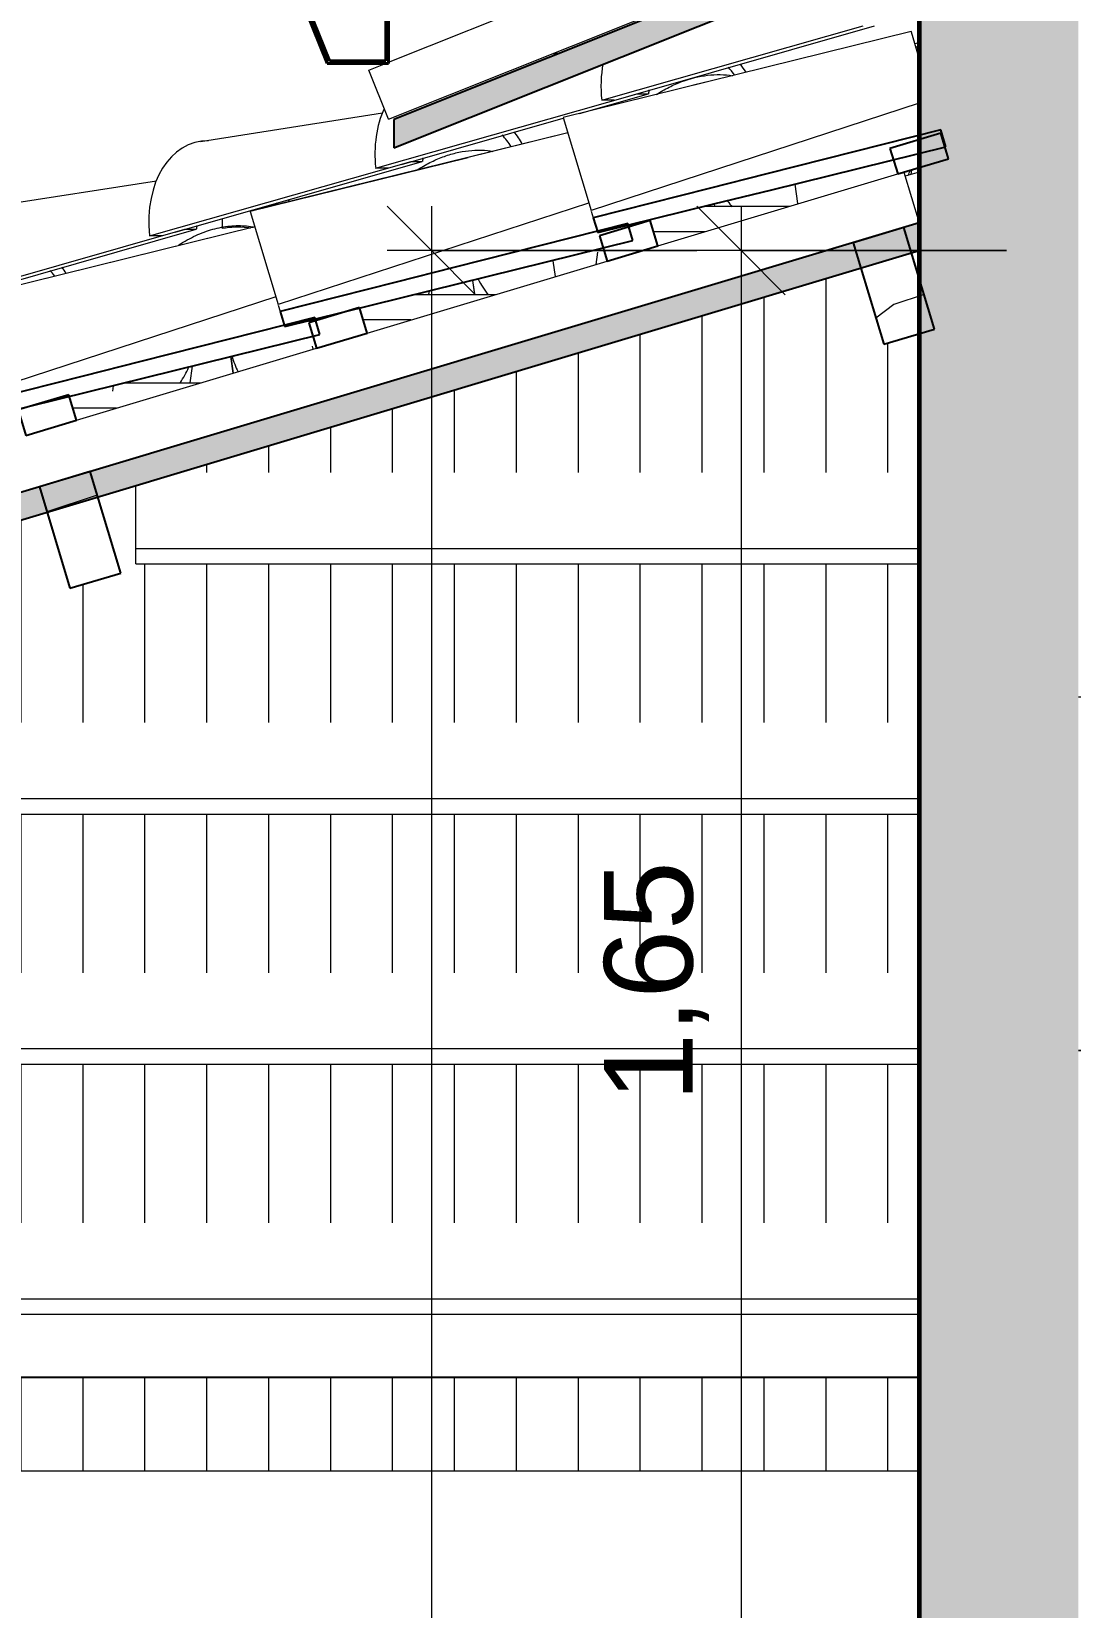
# Model space of a CAD drawing. Header units: millimetres. Extents: x -23755 to 62003, y -3000 to 6760.
# Drawn here: x 4850 to 6033, y 2420 to 4202 of the extents above; entities that cross this region are included whole.
import ezdxf

# ---------------------------------------------------------------- set-up
doc = ezdxf.new("R2010")
doc.units = ezdxf.units.MM
for name, color, linetype, lineweight in [('A-ANNO-DIMS', 211, 'Continuous', 9), ('A-ANNO-DIMS-50', 211, 'Continuous', 9), ('A-GENM', 13, 'Continuous', 9), ('A-GLAZ-CURT', 52, 'Continuous', 9), ('A-GLAZ-CWMG', 51, 'Continuous', 9), ('A-ROOF', 132, 'Continuous', 9), ('A-ROOF-MCUT', 132, 'Continuous', 40), ('A-ROOF-PATT', 132, 'Continuous', 9), ('A-WALL', 113, 'Continuous', 25), ('A-WALL-PATT', 111, 'Continuous', 25), ('I-FURN', 30, 'Continuous', 9), ('S-BEAM', 12, 'Continuous', 25)]:
    doc.layers.add(name, color=color, linetype=linetype, lineweight=lineweight)
doc.styles.add('@Arial Unicode MS', font='', dxfattribs={"height": 100})
doc.styles.get('@Arial Unicode MS').set_extended_font_data('@Arial Unicode MS')
doc.dimstyles.new('CRT_-__Metros_-_Linha_de_chamada_3_5_mm_1', dxfattribs={"dimscale": 304.8, "dimtxt": 100.584485, "dimasz": 0.328084, "dimexe": 0.164042, "dimexo": 0.0625, "dimgap": 0.082021, "dimtad": 1, "dimlfac": 0.001, "dimrnd": 0.01, "dimzin": 0, "dimdsep": 46, "dimtxsty": '@Arial Unicode MS', "dimblk1": 'OBLIQUE', "dimblk2": 'OBLIQUE', "dimsah": 1, "dimcen": 0.09, "dimdle": 0.164042, "dimazin": 0, "dimtfac": 1, "dimtdec": 4, "dimtix": 1, "dimtmove": 0, "dimatfit": 3, "dimfxl": 0.984252, "dimfxlon": 1, "dimtvp": 1, "dimtolj": 1, "dimtzin": 0, "dimarcsym": 2})
pattern_1 = [(216.87, (-525.83, 2369.08), (761.9991, 508.00136), [127, -1143]), (206.565, (-373.43, 2292.88), (-254.0006, -253.9997), [283.981, -283.981]), (198.435, (-373.43, 2165.88), (-507.99976, -254.0006), [160.644, -642.575])]

# ---------------------------------------------------------------- blocks, each defined once
blk = doc.blocks.new('Viga de Madeira - Terça-4147622-B')
at = {"layer": 'S-BEAM'}
blk.add_line((-7244.6, 2680), (-11044.6, 2680), dxfattribs=at)
blk = doc.blocks.new('Rectangular Mullion - Caibro-4229766-B')
at = {"layer": 'A-GLAZ-CWMG'}
for p, q in [((-7844.6, 4103.1), (-6688.3, 4565.6)), ((-7844.6, 4167.7), (-7548, 4286.3)), ((-7866.9, 4158.8), (-7848.2, 4166.3)), ((-7844.6, 4103.1), (-7866.9, 4158.8))]:
    blk.add_line(p, q, dxfattribs=at)
blk = doc.blocks.new('Rectangular Mullion - Ripa-3920013-B')
at = {"layer": 'A-GLAZ-CWMG'}
h = blk.add_hatch(dxfattribs=at)
h.set_pattern_fill('FP_16', color=256, style=0, pattern_type=2)
h.set_pattern_definition(pattern_1)
h.paths.add_polyline_path([(-7269, 4041.4), (-7211.6, 4058.6), (-7220.2, 4087.3), (-7277.7, 4070.1), (-7271.3, 4048.8)])
at = {"layer": 'A-GLAZ-CWMG', "lineweight": 25}
for p, q in [((-7220.2, 4087.3), (-7277.7, 4070.1)), ((-7211.6, 4058.6), (-7220.2, 4087.3)), ((-7277.7, 4070.1), (-7269, 4041.4)), ((-7269, 4041.4), (-7211.6, 4058.6))]:
    blk.add_line(p, q, dxfattribs=at)
blk = doc.blocks.new('Rectangular Mullion - Ripa-3920004-B')
at = {"layer": 'A-GLAZ-CWMG', "lineweight": 25}
for p, q in [((-8205.9, 3791.6), (-8263.4, 3774.4)), ((-8197.3, 3762.9), (-8205.9, 3791.6)), ((-8263.4, 3774.4), (-8254.8, 3745.6)), ((-8254.8, 3745.6), (-8197.3, 3762.9))]:
    blk.add_line(p, q, dxfattribs=at)
blk = doc.blocks.new('Rectangular Mullion - Ripa-3920005-B')
at = {"layer": 'A-GLAZ-CWMG'}
h = blk.add_hatch(dxfattribs=at)
h.set_pattern_fill('FP_16', color=256, style=0, pattern_type=2)
h.set_pattern_definition(pattern_1)
h.paths.add_polyline_path([(-7926.2, 3844.2), (-7868.7, 3861.4), (-7877.3, 3890.2), (-7934.8, 3872.9), (-7927.1, 3847.3)])
at = {"layer": 'A-GLAZ-CWMG', "lineweight": 25}
for p, q in [((-7877.3, 3890.2), (-7934.8, 3872.9)), ((-7868.7, 3861.4), (-7877.3, 3890.2)), ((-7934.8, 3872.9), (-7926.2, 3844.2)), ((-7926.2, 3844.2), (-7868.7, 3861.4))]:
    blk.add_line(p, q, dxfattribs=at)
blk = doc.blocks.new('Rectangular Mullion - Ripa-3920006-B')
at = {"layer": 'A-GLAZ-CWMG', "lineweight": 25}
for p, q in [((-7548.8, 3988.8), (-7606.2, 3971.5)), ((-7540.1, 3960), (-7548.8, 3988.8)), ((-7606.2, 3971.5), (-7597.6, 3942.8)), ((-7597.6, 3942.8), (-7540.1, 3960))]:
    blk.add_line(p, q, dxfattribs=at)
blk = doc.blocks.new('Rectangular Mullion - Ripa-3576560-B')
at = {"layer": 'A-GLAZ-CWMG'}
for p, q in [((-8141.9, 3805.2), (-8056.4, 3805.2)), ((-8152.1, 3776.4), (-8201.4, 3776.4))]:
    blk.add_line(p, q, dxfattribs=at)
blk = doc.blocks.new('Rectangular Mullion - Ripa-3576561-B')
at = {"layer": 'A-GLAZ-CWMG'}
for p, q in [((-7813.7, 3905), (-7723.7, 3905)), ((-7819.5, 3876.2), (-7873.2, 3876.2))]:
    blk.add_line(p, q, dxfattribs=at)
blk = doc.blocks.new('Rectangular Mullion - Ripa-3576562-B')
at = {"layer": 'A-GLAZ-CWMG'}
for p, q in [((-7486.1, 4004.8), (-7391, 4004.8)), ((-7548.6, 3988.1), (-7548.6, 3989.6)), ((-7486.8, 3976), (-7544.9, 3976))]:
    blk.add_line(p, q, dxfattribs=at)
blk = doc.blocks.new('Rectangular Mullion - Caibro-4037531-B')
at = {"layer": 'A-GLAZ-CWMG'}
blk.add_line((-7244.6, 4043.5), (-7260.4, 4038.8), dxfattribs=at)
blk = doc.blocks.new('Rectangular Mullion - Caibro-3576768-B')
at = {"layer": 'A-GLAZ-CWMG'}
for p, q in [((-7540.1, 3960), (-7269, 4041.4)), ((-7261.9, 4043.5), (-7244.6, 3986)), ((-7868.7, 3861.4), (-7597.6, 3942.8)), ((-8197.3, 3762.9), (-7926.2, 3844.2))]:
    blk.add_line(p, q, dxfattribs=at)
blk = doc.blocks.new('Rectangular Mullion - Terça-3920158-B')
at = {"layer": 'A-GLAZ-CWMG'}
h = blk.add_hatch(dxfattribs=at)
h.set_pattern_fill('FP_16', color=256, style=0, pattern_type=2)
h.set_pattern_definition(pattern_1)
h.paths.add_polyline_path([(-7284.8, 3848.7), (-7227.4, 3865.9), (-7261.9, 3980.9), (-7319.3, 3963.6), (-7300.2, 3899.7)])
at = {"layer": 'A-GLAZ-CWMG', "lineweight": 25}
for p, q in [((-7261.9, 3980.9), (-7319.3, 3963.6)), ((-7227.4, 3865.9), (-7261.9, 3980.9)), ((-7319.3, 3963.6), (-7284.8, 3848.7)), ((-7284.8, 3848.7), (-7227.4, 3865.9))]:
    blk.add_line(p, q, dxfattribs=at)
blk = doc.blocks.new('Rectangular Mullion - Terça-3920166-B')
at = {"layer": 'A-GLAZ-CWMG'}
h = blk.add_hatch(dxfattribs=at)
h.set_pattern_fill('FP_16', color=256, style=0, pattern_type=2)
h.set_pattern_definition(pattern_1)
h.paths.add_polyline_path([(-8204.8, 3572.7), (-8147.4, 3589.9), (-8181.9, 3704.9), (-8239.3, 3687.6), (-8223.5, 3634.7)])
at = {"layer": 'A-GLAZ-CWMG', "lineweight": 25}
for p, q in [((-8181.9, 3704.9), (-8239.3, 3687.6)), ((-8147.4, 3589.9), (-8181.9, 3704.9)), ((-8239.3, 3687.6), (-8204.8, 3572.7)), ((-8204.8, 3572.7), (-8147.4, 3589.9))]:
    blk.add_line(p, q, dxfattribs=at)
blk = doc.blocks.new('Rectangular Mullion - Terça-4037484-B')
at = {"layer": 'A-GLAZ-CWMG'}
for p, q in [((-7244.6, 2768.8), (-10909.4, 2768.8)), ((-10941.9, 2751.6), (-7244.6, 2751.6))]:
    blk.add_line(p, q, dxfattribs=at)
blk = doc.blocks.new('Rectangular Mullion - Terça-3920937-B')
at = {"layer": 'A-GLAZ-CWMG'}
for p, q in [((-7244.6, 3051.7), (-9991.5, 3051.7)), ((-9998.9, 3034.5), (-7244.6, 3034.5))]:
    blk.add_line(p, q, dxfattribs=at)
blk = doc.blocks.new('Rectangular Mullion - Terça-3576855-B')
at = {"layer": 'A-GLAZ-CWMG'}
for p, q in [((-9073.1, 3334.6), (-9073.1, 3406.2)), ((-9073.1, 3333.1), (-9073.1, 3334.6)), ((-7244.6, 3334.6), (-9073.1, 3334.6)), ((-9068.4, 3317.4), (-7244.6, 3317.4))]:
    blk.add_line(p, q, dxfattribs=at)
blk = doc.blocks.new('Rectangular Mullion - Terça-3576856-B')
at = {"layer": 'A-GLAZ-CWMG'}
for p, q in [((-8130.1, 3617.5), (-8130.1, 3689.1)), ((-8130.1, 3600.3), (-8130.1, 3617.5)), ((-7244.6, 3617.5), (-8130.1, 3617.5)), ((-8130.1, 3600.3), (-7244.6, 3600.3))]:
    blk.add_line(p, q, dxfattribs=at)
blk = doc.blocks.new('banco - banco-3964033-B')
at = {"layer": 'I-FURN', "color": 55}
for p, q in [((-7064.6, 3450), (-7061.9, 3450)), ((-7036.9, 3450), (-6563.6, 3450)), ((-6563.6, 3450), (-6563.6, 3300)), ((-6563.6, 3270), (-6563.6, 3050)), ((-7064.6, 3050), (-7061.9, 3050)), ((-7061.9, 3050), (-7064.6, 3050)), ((-7037, 3050), (-6563.6, 3050)), ((-6563.6, 3050), (-7037, 3050)), ((-6563.6, 3050), (-6563.6, 3000))]:
    blk.add_line(p, q, dxfattribs=at)
blk = doc.blocks.new('COLONIAL BASE - COLONIAL BASE-V221-B')
at = {"layer": 'A-GLAZ-CURT'}
for p, q in [((-8020.1, 3816), (-8022.7, 3834.8)), ((-8020, 3816.1), (-8022.5, 3834.8))]:
    blk.add_line(p, q, dxfattribs=at)
blk.add_ellipse((-7908.5, 3865.8), major_axis=(117.5, 0), ratio=0.957826, start_param=3.418313, end_param=3.584692, dxfattribs=at)
blk = doc.blocks.new('COLONIAL BASE - COLONIAL BASE-V222-B')
at = {"layer": 'A-GLAZ-CURT'}
for p, q in [((-7747.2, 3905.7), (-7749.3, 3920.9)), ((-7747.1, 3905), (-7749.2, 3920.9))]:
    blk.add_line(p, q, dxfattribs=at)
blk.add_ellipse((-7637.9, 3972), major_axis=(117.5, 0), ratio=0.957826, start_param=3.599839, end_param=3.784337, dxfattribs=at)
blk = doc.blocks.new('COLONIAL BASE - COLONIAL BASE-V223-B')
at = {"layer": 'A-GLAZ-CURT'}
for p, q in [((-7253.2, 4046.1), (-7254, 4040.7)), ((-7253.4, 4046), (-7254.2, 4040.6)), ((-7475.6, 4004.8), (-7475.9, 4007.2)), ((-7610, 3939.1), (-7608.1, 3952.7))]:
    blk.add_line(p, q, dxfattribs=at)
for start_param, end_param in [(5.933261, 5.989336), (3.786346, 3.857804)]:
    blk.add_ellipse((-7367.3, 4078.1), major_axis=(117.5, 0), ratio=0.957826, start_param=start_param, end_param=end_param, dxfattribs=at)
blk = doc.blocks.new('COLONIAL BASE - COLONIAL BASE-V234-B')
at = {"layer": 'A-GLAZ-CURT'}
for p, q in [((-7995.8, 3981.5), (-8354.9, 3892.9)), ((-7930.1, 3857.4), (-8205.3, 3789.5)), ((-8249.3, 3778.6), (-8281.2, 3770.7))]:
    blk.add_line(p, q, dxfattribs=at)
blk = doc.blocks.new('COLONIAL BASE - COLONIAL BASE-V235-B')
at = {"layer": 'A-GLAZ-CURT'}
for p, q in [((-7642, 4087.7), (-8000.8, 3999.1)), ((-7602, 3957.2), (-7877.1, 3889.3)), ((-7895.5, 3884.7), (-7927.1, 3876.9))]:
    blk.add_line(p, q, dxfattribs=at)
blk = doc.blocks.new('COLONIAL BASE - COLONIAL BASE-V236-B')
at = {"layer": 'A-GLAZ-CURT'}
for p, q in [((-7253.6, 4202.4), (-7647.2, 4105.2)), ((-7253.4, 4201.6), (-7253.4, 4201.6)), ((-7273.8, 4057.1), (-7573.5, 3983))]:
    blk.add_line(p, q, dxfattribs=at)
blk = doc.blocks.new('COLONIAL BASE - COLONIAL BASE-V252-B')
at = {"layer": 'A-GLAZ-CURT'}
for p, q in [((-7995.8, 3981.5), (-8354.9, 3892.9)), ((-8354.9, 3892.9), (-8323.3, 3787.5)), ((-7972.1, 3902.4), (-8323.3, 3787.5)), ((-7930.1, 3857.4), (-8205.3, 3789.5)), ((-8249.3, 3778.6), (-8281.2, 3770.7))]:
    blk.add_line(p, q, dxfattribs=at)
blk = doc.blocks.new('COLONIAL BASE - COLONIAL BASE-V238-B')
at = {"layer": 'A-GLAZ-CURT', "lineweight": 25}
for p, q in [((-11460.6, 2798.2), (-11466.4, 2817.5)), ((-11859.4, 2717.9), (-11854.3, 2701.1))]:
    blk.add_line(p, q, dxfattribs=at)
at = {"layer": 'A-GLAZ-CURT'}
blk.add_line((-11861.6, 2725.5), (-11859.4, 2717.9), dxfattribs=at)
at = {"layer": 'A-GLAZ-CURT', "lineweight": 25, "flags": 128}
for points in [[(-11466.4, 2817.5), (-11531.9, 2800.9), (-11597.4, 2784.3), (-11662.9, 2767.7), (-11728.4, 2751.1), (-11793.9, 2734.5), (-11859.4, 2717.9)], [(-11854.3, 2701.1), (-11788.7, 2717.3), (-11723.1, 2733.5), (-11657.5, 2749.7), (-11591.9, 2765.8), (-11526.3, 2782), (-11460.6, 2798.2)]]:
    blk.add_lwpolyline(points, dxfattribs=at)
blk = doc.blocks.new('COLONIAL BASE - COLONIAL BASE-V253-B')
at = {"layer": 'A-GLAZ-CURT'}
for p, q in [((-7642, 4087.7), (-8001.1, 3999)), ((-8001.1, 3999), (-7969.5, 3893.6)), ((-7618.5, 4008.4), (-7969.5, 3893.6)), ((-7602, 3957.2), (-7877.1, 3889.3)), ((-7895.5, 3884.7), (-7927.1, 3876.9))]:
    blk.add_line(p, q, dxfattribs=at)
blk = doc.blocks.new('COLONIAL BASE - COLONIAL BASE-V254-B')
at = {"layer": 'A-GLAZ-CURT', "lineweight": 25}
for p, q in [((-7568.3, 3965.9), (-7574.1, 3985.2)), ((-7967.1, 3885.6), (-7962.6, 3870.7)), ((-7962.5, 3870.3), (-7962, 3868.8))]:
    blk.add_line(p, q, dxfattribs=at)
at = {"layer": 'A-GLAZ-CURT'}
for p, q in [((-7568.3, 3965.9), (-7568.3, 3965.9)), ((-7969.3, 3893), (-7967.1, 3885.6))]:
    blk.add_line(p, q, dxfattribs=at)
at = {"layer": 'A-GLAZ-CURT', "lineweight": 25, "flags": 128}
for points in [[(-7574.1, 3985.2), (-7639.6, 3968.6), (-7705.1, 3952), (-7770.6, 3935.4), (-7836.1, 3918.8), (-7901.6, 3902.2), (-7967.1, 3885.6)], [(-7962, 3868.8), (-7896.4, 3885), (-7830.8, 3901.2), (-7765.2, 3917.3), (-7699.6, 3933.5), (-7633.9, 3949.7), (-7568.3, 3965.9)]]:
    blk.add_lwpolyline(points, dxfattribs=at)
blk = doc.blocks.new('COLONIAL BASE - COLONIAL BASE-V255-B')
at = {"layer": 'A-GLAZ-CURT'}
for p, q in [((-7253.6, 4202.4), (-7647.2, 4105.2)), ((-7244.9, 4173.4), (-7253.4, 4201.6)), ((-7244.6, 4121.2), (-7615.6, 3999.8)), ((-7647.2, 4105.2), (-7615.6, 3999.8)), ((-7273.8, 4057.1), (-7573.5, 3983))]:
    blk.add_line(p, q, dxfattribs=at)
blk = doc.blocks.new('Colonial cumeeira - hip-4041825-B')
at = {"layer": 'A-GENM', "color": 55}
for p, q in [((-7603.6, 4124.6), (-7308, 4208.7)), ((-7572.9, 4129.4), (-7295.2, 4208.7)), ((-7244.6, 4190.1), (-7249.4, 4188.6)), ((-7659.6, 4177.1), (-7649.6, 4178.6)), ((-7248.3, 4184.8), (-7244.6, 4185.9)), ((-7859.2, 4048), (-7563.5, 4132)), ((-7628.7, 4109.7), (-7550.8, 4132)), ((-7589.4, 4124.6), (-7603.6, 4124.6)), ((-7563.5, 4132), (-7550.8, 4132)), ((-8057, 4078.2), (-7851.4, 4110.4)), ((-7830.1, 4052.2), (-7647, 4104.5)), ((-8114.7, 3971.3), (-7819.1, 4055.3)), ((-8085.7, 3975.5), (-7806.4, 4055.3)), ((-7845, 4048), (-7859.2, 4048)), ((-7819.1, 4055.3), (-7806.4, 4055.3)), ((-8312.5, 4001.5), (-8107, 4033.7)), ((-8370.3, 3894.6), (-8074.7, 3978.7)), ((-8342.3, 3898.6), (-8061.9, 3978.7)), ((-8074.7, 3978.7), (-8061.9, 3978.7)), ((-8100.5, 3971.3), (-8114.7, 3971.3))]:
    blk.add_line(p, q, dxfattribs=at)
for centre, major_axis, start_param, end_param in [((-7519.6, 4117.3), (-33.8, 112.5), 0.92801, 1.302313), ((-7491.7, 4102.7), (-23.8, 79.5), 5.178373, 5.329398), ((-7491.7, 4102.7), (-28.7, 95.8), 5.092525, 5.202632), ((-7491.7, 4102.7), (-23.8, 79.5), 0.938757, 0.996269), ((-7775.1, 4040.6), (-33.8, 112.5), 0.661785, 1.302313), ((-7747.2, 4026), (-23.8, 79.5), 5.111287, 5.329398), ((-7747.2, 4026), (-28.7, 95.8), 5.032414, 5.209346), ((-8030.7, 3964), (-33.8, 112.5), 6.078575, 7.585498), ((-7747.2, 4026), (-23.8, 79.5), 0.938757, 0.996269), ((-8002.8, 3949.3), (-28.7, 95.8), 5.181448, 5.209346), ((-8002.8, 3949.3), (-23.8, 79.5), 5.30106, 5.329398), ((-8002.8, 3949.3), (-23.8, 79.5), 0.938757, 0.996269), ((-8258.4, 3872.7), (-23.8, 79.5), 5.220804, 5.329398), ((-8258.4, 3872.7), (-28.7, 95.8), 5.120913, 5.209346)]:
    blk.add_ellipse(centre, major_axis=major_axis, ratio=0.691714, start_param=start_param, end_param=end_param, dxfattribs=at)
blk = doc.blocks.new('DIMBLOCK46-B')
at = {"layer": 'A-ANNO-DIMS-50', "lineweight": 18, "transparency": 16777216}
for p, q in [((5651.9, 3954.7), (5601.9, 4004.7)), ((5651.9, 3954.7), (5701.9, 3904.7)), ((5651.9, 2300), (5601.9, 2350)), ((5651.9, 2300), (5701.9, 2250))]:
    blk.add_line(p, q, dxfattribs=at)
at = {"layer": 'A-ANNO-DIMS-50', "transparency": 16777216}
for p, q in [((5651.9, 4004.7), (5651.9, 2300)), ((5951.9, 3954.7), (5601.9, 3954.7)), ((5651.9, 3954.7), (5951.9, 3954.7)), ((5951.9, 2300), (5601.9, 2300)), ((5651.9, 2300), (5951.9, 2300))]:
    blk.add_line(p, q, dxfattribs=at)
at = {"layer": 'A-ANNO-DIMS-50', "color": 0, "transparency": 16777216, "insert": (5497.1, 2992.1), "char_height": 100, "width": 324.675, "attachment_point": 1, "rotation": 90, "line_spacing_factor": 1.117605, "style": '@Arial Unicode MS'}
blk.add_mtext('1,65', dxfattribs=at)
blk = doc.blocks.new('_Oblique')
at = {"color": 0, "linetype": 'ByBlock', "lineweight": -2}
blk.add_line((-0.5, -0.5), (0.5, 0.5), dxfattribs=at)
blk = doc.blocks.new('DIMBLOCK48-B')
at = {"layer": 'A-ANNO-DIMS-50', "lineweight": 18, "transparency": 16777216}
for p, q in [((5301.9, 3954.7), (5251.9, 4004.7)), ((5301.9, 3954.7), (5351.9, 3904.7)), ((5301.9, 180), (5251.9, 230)), ((5301.9, 180), (5351.9, 130))]:
    blk.add_line(p, q, dxfattribs=at)
at = {"layer": 'A-ANNO-DIMS-50', "transparency": 16777216}
for p, q in [((5301.9, 4004.7), (5301.9, 130)), ((5601.9, 3954.7), (5251.9, 3954.7)), ((5301.9, 3954.7), (5601.9, 3954.7)), ((5601.9, 180), (5251.9, 180)), ((5301.9, 180), (5601.9, 180))]:
    blk.add_line(p, q, dxfattribs=at)
at = {"layer": 'A-ANNO-DIMS-50', "color": 0, "transparency": 16777216, "insert": (5147.1, 1932.1), "char_height": 100, "width": 324.675, "attachment_point": 1, "rotation": 90, "line_spacing_factor": 1.117605, "style": '@Arial Unicode MS'}
blk.add_mtext('3,77', dxfattribs=at)
blk = doc.blocks.new('DIMBLOCK49-B')
at = {"layer": 'A-ANNO-DIMS-50', "lineweight": 18, "transparency": 16777216}
for p, q in [((6242.7, 4380.3), (6192.7, 4430.3)), ((6242.7, 4380.3), (6292.7, 4330.3)), ((6242.7, 200), (6192.7, 250)), ((6242.7, 200), (6292.7, 150))]:
    blk.add_line(p, q, dxfattribs=at)
at = {"layer": 'A-ANNO-DIMS-50', "transparency": 16777216}
for p, q in [((6242.7, 4430.3), (6242.7, 150)), ((5942.7, 4380.3), (6292.7, 4380.3)), ((6242.7, 4380.3), (5942.7, 4380.3)), ((6542.7, 200), (6192.7, 200)), ((6242.7, 200), (6542.7, 200))]:
    blk.add_line(p, q, dxfattribs=at)
at = {"layer": 'A-ANNO-DIMS-50', "color": 0, "transparency": 16777216, "insert": (6087.9, 2154.9), "char_height": 100, "width": 324.675, "attachment_point": 1, "rotation": 90, "line_spacing_factor": 1.117605, "style": '@Arial Unicode MS'}
blk.add_mtext('4,18', dxfattribs=at)

msp = doc.modelspace()

# ---------------------------------------------------------------- hatches: boundary and pattern name
at = {"layer": 'A-ROOF-PATT'}
for points in [[(5259.402, 4070.749), (11313.372, 6492.337), (11313.372, 6524.648), (5259.402, 4103.06), (5259.402, 4098.44)], [(1253.372, 2574.717), (1253.374, 2574.717), (5853.372, 3954.716), (5853.372, 3986.037), (1253.372, 2606.037)]]:
    msp.add_hatch(color=256, dxfattribs=at).paths.add_polyline_path(points)
h = msp.add_hatch(dxfattribs=at)
h.set_pattern_fill('FP_17', color=256, style=0, pattern_type=2)
h.set_pattern_definition([(90, (13097.99, 1481.49), (-70, 4e-15), [])])
h.paths.add_polyline_path([(1253.372, 2574.716), (1853.372, 2574.717), (1853.372, 2754.716), (1253.374, 2574.717)])
h.paths.add_polyline_path([(2381.12, 2574.717), (5853.372, 2574.717), (5853.372, 2680), (2053.372, 2680), (2053.372, 2574.717), (2203.992, 2574.717)])
h.paths.add_polyline_path([(2071.147, 2793.716), (2118.434, 2793.716), (2107.282, 2830.889), (2053.372, 2814.716), (2053.372, 2793.716)])
h.paths.add_polyline_path([(5853.372, 2855.027), (5853.372, 3034.478), (3099.119, 3034.478), (3053.143, 3020.685), (3027.282, 3106.889), (2187.739, 2855.027), (5835.104, 2855.027)])
h.paths.add_polyline_path([(3178.193, 3137.923), (5853.372, 3137.923), (5853.372, 3317.374), (4029.578, 3317.374), (4030.613, 3313.926), (3973.143, 3296.685), (3947.282, 3382.889), (3130.727, 3137.923), (3133.911, 3137.923)])
h.paths.add_polyline_path([(4024.866, 3333.082), (4024.866, 3406.164), (4004.751, 3400.13), (4024.406, 3334.615)])
h.paths.add_polyline_path([(5657.977, 3420.819), (5853.372, 3420.819), (5853.372, 3600.27), (4967.853, 3600.27), (4967.853, 3689.061), (4924.751, 3676.13), (4950.613, 3589.926), (4893.143, 3572.685), (4867.282, 3658.889), (4073.715, 3420.819), (5613.695, 3420.819)])
h.paths.add_polyline_path([(5746.54, 3703.716), (5853.372, 3703.716), (5853.372, 3860.754), (5813.143, 3848.685), (5787.282, 3934.889), (5016.703, 3703.716), (5702.259, 3703.716)])
h.paths.add_polyline_path([(5853.372, 3923.395), (5853.372, 3954.716), (5844.751, 3952.13)])
at = {"layer": 'A-WALL-PATT'}
h = msp.add_hatch(color=256, dxfattribs=at)
h.paths.add_polyline_path([(6007.657, 200), (6033.372, 200), (6033.372, 1400), (5853.372, 1400), (5853.372, 200), (5923.668, 200)])
h.paths.add_polyline_path([(5853.372, 2300), (6033.372, 2300), (6033.372, 4380.337), (5853.372, 4308.337), (5853.372, 2309.722)])

# ---------------------------------------------------------------- linework, layer by layer
at = {"layer": 'A-GLAZ-CURT'}
for p, q in [((5844.414, 4202.38), (5450.748, 4105.161)), ((5844.496, 4202.108), (5844.424, 4202.346)), ((5618.36, 4146.554), (5598.257, 4141.589)), ((5455.99, 4087.687), (5097.144, 3999.067)), ((5097.144, 3999.067), (5343.514, 4059.91)), ((5818.378, 4055.604), (5524.526, 3983.035)), ((5712.54, 4029.608), (5715.566, 4008.032)), ((5102.144, 3981.533), (4743.055, 3892.853)), ((5065.758, 3979.554), (5065.758, 3990.799)), ((5099.831, 3981.546), (5099.831, 3980.36)), ((5541.458, 3987.216), (5524.533, 3983.036)), ((5068.691, 3973.271), (4743.055, 3892.853)), ((5496.04, 3957.231), (5220.922, 3889.289)), ((5439.194, 3943.113), (5441.709, 3925.18)), ((5299.161, 3908.625), (5298.665, 3904.962)), ((5299.176, 3908.629), (5298.765, 3905.7)), ((5202.511, 3884.742), (5170.876, 3876.929)), ((5202.511, 3884.742), (5170.876, 3876.929)), ((5167.843, 3857.412), (4892.725, 3789.469)), ((5167.259, 3846.56), (5167.759, 3842.995)), ((4998.099, 3815.492), (4892.725, 3789.469)), ((5031.479, 3823.932), (5028.937, 3805.159)), ((5031.602, 3823.963), (5028.964, 3805.159)), ((4941.604, 3795.724), (4942.451, 3801.761))]:
    msp.add_line(p, q, dxfattribs=at)
msp.add_ellipse((4918.915, 3865.798), major_axis=(117.5, 0), ratio=0.95782629, start_param=5.71700439, end_param=5.88727722, dxfattribs=at)
for points, knots in [([(5556.309, 4131.254), (5561.018, 4134.286), (5570.544, 4139.729), (5589.865, 4148.171), (5614.199, 4154.189), (5633.213, 4153.953), (5642.401, 4152.41)], [-0.631578947, -0.631578947, -0.631578947, -0.631578947, -0.578947368, -0.526315789, -0.421052632, -0.315789474, -0.315789474, -0.315789474, -0.315789474]), ([(5285.95, 4045.854), (5288.273, 4047.377), (5295.364, 4051.758), (5307.394, 4057.88), (5322.015, 4063.355), (5341.515, 4068.113), (5358.116, 4068.873), (5369.467, 4067.267), (5371.505, 4066.903)], [-0.638435187, -0.638435187, -0.638435187, -0.638435187, -0.611111111, -0.555555556, -0.5, -0.444444444, -0.333333333, -0.308773944, -0.308773944, -0.308773944, -0.308773944]), ([(5818.376, 4055.603), (5819.171, 4055.8), (5820.342, 4056.101), (5821.509, 4056.42), (5821.886, 4056.524)], [-0.3191110856, -0.3191110856, -0.3191110856, -0.3191110856, -0.3076923077, -0.3022260091, -0.3022260091, -0.3022260091, -0.3022260091]), ([(5015.799, 3960.595), (5016.395, 3960.989), (5018.948, 3962.655), (5027.794, 3968.08), (5042.63, 3975.228), (5062.007, 3981.09), (5081.276, 3983.503), (5093.697, 3982.605), (5099.831, 3981.546)], [-0.489739449, -0.489739449, -0.489739449, -0.489739449, -0.479166667, -0.444444444, -0.333333333, -0.222222222, -0.111111111, 0, 0, 0, 0]), ([(5097.199, 3979.946), (5095.942, 3980.163), (5090.204, 3981.008), (5079.762, 3981.418), (5070.46, 3980.41), (5065.758, 3979.554)], [-0.285329408, -0.285329408, -0.285329408, -0.285329408, -0.25, -0.125, 0, 0, 0, 0])]:
    msp.add_open_spline(points, degree=3, knots=knots, dxfattribs=at)
for points in [[(5098.186, 4000.263), (5098.86, 4000.192), (5099.532, 4000.114), (5100.202, 4000.03)], [(5542.935, 3987.591), (5544.979, 3988.125), (5547.006, 3988.715), (5549.016, 3989.361)], [(4997.669, 3815.387), (4998.49, 3815.586), (4999.309, 3815.794), (5000.126, 3816.011)]]:
    msp.add_open_spline(points, degree=3, dxfattribs=at)
at = {"layer": 'A-ROOF', "lineweight": 25}
for p, q in [((11313.372, 6524.648), (5259.402, 4103.06)), ((5259.402, 4070.749), (11313.372, 6492.337)), ((5259.402, 4103.06), (5259.402, 4070.749)), ((5853.372, 3986.037), (1253.372, 2606.037)), ((1253.372, 2574.716), (5853.372, 3954.716))]:
    msp.add_line(p, q, dxfattribs=at)
at = {"layer": 'A-ROOF'}
msp.add_line((2053.372, 2574.716), (5853.372, 2574.716), dxfattribs=at)
at = {"layer": 'A-ROOF-MCUT'}
for p, q in [((5253.372, 4166.25), (5253.372, 4286.163)), ((5146.072, 4260.763), (5184.172, 4166.25)), ((5186.534, 4169.425), (5148.434, 4263.938)), ((5250.197, 4253.254), (5250.197, 4169.425)), ((5184.172, 4166.25), (5253.372, 4166.25)), ((5250.197, 4169.425), (5186.534, 4169.425))]:
    msp.add_line(p, q, dxfattribs=at)
at = {"layer": 'A-WALL', "lineweight": 60}
msp.add_line((5853.372, 4308.337), (5853.372, 2300), dxfattribs=at)

# ---------------------------------------------------------------- block references
at = {"layer": 'A-GENM', "color": 7}
msp.add_blockref('Colonial cumeeira - hip-4041825-B', (13097.992, 0), dxfattribs=at)
at = {"layer": 'A-GLAZ-CURT'}
for name, p in [('COLONIAL BASE - COLONIAL BASE-V236-B', (13097.992, 0)), ('COLONIAL BASE - COLONIAL BASE-V236-B', (13097.992, 0)), ('COLONIAL BASE - COLONIAL BASE-V236-B', (13097.992, 0)), ('COLONIAL BASE - COLONIAL BASE-V236-B', (13097.992, 0)), ('COLONIAL BASE - COLONIAL BASE-V236-B', (13097.992, 0)), ('COLONIAL BASE - COLONIAL BASE-V236-B', (13097.992, 0)), ('COLONIAL BASE - COLONIAL BASE-V236-B', (13097.992, 0)), ('COLONIAL BASE - COLONIAL BASE-V236-B', (13097.992, 0)), ('COLONIAL BASE - COLONIAL BASE-V236-B', (13097.992, 0)), ('COLONIAL BASE - COLONIAL BASE-V236-B', (13097.992, 0)), ('COLONIAL BASE - COLONIAL BASE-V236-B', (13097.992, 0)), ('COLONIAL BASE - COLONIAL BASE-V236-B', (13097.992, 0)), ('COLONIAL BASE - COLONIAL BASE-V236-B', (13097.992, 0)), ('COLONIAL BASE - COLONIAL BASE-V236-B', (13097.992, 0)), ('COLONIAL BASE - COLONIAL BASE-V236-B', (13097.992, 0)), ('COLONIAL BASE - COLONIAL BASE-V236-B', (13097.992, 0)), ('COLONIAL BASE - COLONIAL BASE-V236-B', (13097.992, 0)), ('COLONIAL BASE - COLONIAL BASE-V236-B', (13097.992, 0)), ('COLONIAL BASE - COLONIAL BASE-V236-B', (13097.992, 0)), ('COLONIAL BASE - COLONIAL BASE-V236-B', (13097.992, 0)), ('COLONIAL BASE - COLONIAL BASE-V236-B', (13097.992, 0)), ('COLONIAL BASE - COLONIAL BASE-V236-B', (13097.992, 0)), ('COLONIAL BASE - COLONIAL BASE-V236-B', (13097.992, 0)), ('COLONIAL BASE - COLONIAL BASE-V236-B', (13097.992, 0)), ('COLONIAL BASE - COLONIAL BASE-V236-B', (13097.992, 0)), ('COLONIAL BASE - COLONIAL BASE-V236-B', (13097.992, 0)), ('COLONIAL BASE - COLONIAL BASE-V255-B', (13097.992, 0)), ('COLONIAL BASE - COLONIAL BASE-V253-B', (13097.992, 0)), ('COLONIAL BASE - COLONIAL BASE-V235-B', (13097.992, 0)), ('COLONIAL BASE - COLONIAL BASE-V235-B', (13097.992, 0)), ('COLONIAL BASE - COLONIAL BASE-V235-B', (13097.992, 0)), ('COLONIAL BASE - COLONIAL BASE-V235-B', (13097.992, 0)), ('COLONIAL BASE - COLONIAL BASE-V235-B', (13097.992, 0)), ('COLONIAL BASE - COLONIAL BASE-V235-B', (13097.992, 0)), ('COLONIAL BASE - COLONIAL BASE-V235-B', (13097.992, 0)), ('COLONIAL BASE - COLONIAL BASE-V235-B', (13097.992, 0)), ('COLONIAL BASE - COLONIAL BASE-V235-B', (13097.992, 0)), ('COLONIAL BASE - COLONIAL BASE-V235-B', (13097.992, 0)), ('COLONIAL BASE - COLONIAL BASE-V235-B', (13097.992, 0)), ('COLONIAL BASE - COLONIAL BASE-V235-B', (13097.992, 0)), ('COLONIAL BASE - COLONIAL BASE-V235-B', (13097.992, 0)), ('COLONIAL BASE - COLONIAL BASE-V235-B', (13097.992, 0)), ('COLONIAL BASE - COLONIAL BASE-V235-B', (13097.992, 0)), ('COLONIAL BASE - COLONIAL BASE-V235-B', (13097.992, 0)), ('COLONIAL BASE - COLONIAL BASE-V235-B', (13097.992, 0)), ('COLONIAL BASE - COLONIAL BASE-V235-B', (13097.992, 0)), ('COLONIAL BASE - COLONIAL BASE-V235-B', (13097.992, 0)), ('COLONIAL BASE - COLONIAL BASE-V235-B', (13097.992, 0)), ('COLONIAL BASE - COLONIAL BASE-V235-B', (13097.992, 0)), ('COLONIAL BASE - COLONIAL BASE-V235-B', (13097.992, 0)), ('COLONIAL BASE - COLONIAL BASE-V235-B', (13097.992, 0)), ('COLONIAL BASE - COLONIAL BASE-V235-B', (13097.992, 0)), ('COLONIAL BASE - COLONIAL BASE-V235-B', (13097.992, 0)), ('COLONIAL BASE - COLONIAL BASE-V235-B', (13097.992, 0)), ('COLONIAL BASE - COLONIAL BASE-V235-B', (13097.992, 0)), ('COLONIAL BASE - COLONIAL BASE-V238-B', (17344.146, 1273.846)), ('COLONIAL BASE - COLONIAL BASE-V223-B', (13097.992, 0)), ('COLONIAL BASE - COLONIAL BASE-V234-B', (13097.992, 0)), ('COLONIAL BASE - COLONIAL BASE-V234-B', (13097.992, 0)), ('COLONIAL BASE - COLONIAL BASE-V234-B', (13097.992, 0)), ('COLONIAL BASE - COLONIAL BASE-V234-B', (13097.992, 0)), ('COLONIAL BASE - COLONIAL BASE-V234-B', (13097.992, 0)), ('COLONIAL BASE - COLONIAL BASE-V234-B', (13097.992, 0)), ('COLONIAL BASE - COLONIAL BASE-V234-B', (13097.992, 0)), ('COLONIAL BASE - COLONIAL BASE-V234-B', (13097.992, 0)), ('COLONIAL BASE - COLONIAL BASE-V234-B', (13097.992, 0)), ('COLONIAL BASE - COLONIAL BASE-V234-B', (13097.992, 0)), ('COLONIAL BASE - COLONIAL BASE-V234-B', (13097.992, 0)), ('COLONIAL BASE - COLONIAL BASE-V234-B', (13097.992, 0)), ('COLONIAL BASE - COLONIAL BASE-V234-B', (13097.992, 0)), ('COLONIAL BASE - COLONIAL BASE-V234-B', (13097.992, 0)), ('COLONIAL BASE - COLONIAL BASE-V234-B', (13097.992, 0)), ('COLONIAL BASE - COLONIAL BASE-V234-B', (13097.992, 0)), ('COLONIAL BASE - COLONIAL BASE-V234-B', (13097.992, 0)), ('COLONIAL BASE - COLONIAL BASE-V234-B', (13097.992, 0)), ('COLONIAL BASE - COLONIAL BASE-V234-B', (13097.992, 0)), ('COLONIAL BASE - COLONIAL BASE-V234-B', (13097.992, 0)), ('COLONIAL BASE - COLONIAL BASE-V234-B', (13097.992, 0)), ('COLONIAL BASE - COLONIAL BASE-V234-B', (13097.992, 0)), ('COLONIAL BASE - COLONIAL BASE-V234-B', (13097.992, 0)), ('COLONIAL BASE - COLONIAL BASE-V234-B', (13097.992, 0)), ('COLONIAL BASE - COLONIAL BASE-V234-B', (13097.992, 0)), ('COLONIAL BASE - COLONIAL BASE-V234-B', (13097.992, 0)), ('COLONIAL BASE - COLONIAL BASE-V234-B', (13097.992, 0)), ('COLONIAL BASE - COLONIAL BASE-V234-B', (13097.992, 0)), ('COLONIAL BASE - COLONIAL BASE-V252-B', (13097.992, 0)), ('COLONIAL BASE - COLONIAL BASE-V254-B', (13097.992, 0)), ('COLONIAL BASE - COLONIAL BASE-V222-B', (13097.992, 0)), ('COLONIAL BASE - COLONIAL BASE-V238-B', (16636.453, 1061.538)), ('COLONIAL BASE - COLONIAL BASE-V221-B', (13097.992, 0))]:
    msp.add_blockref(name, p, dxfattribs=at)
at = {"layer": 'A-GLAZ-CWMG'}
for name in ['Rectangular Mullion - Caibro-4229766-B', 'Rectangular Mullion - Ripa-3920013-B', 'Rectangular Mullion - Caibro-3576768-B', 'Rectangular Mullion - Caibro-4037531-B', 'Rectangular Mullion - Ripa-3576562-B', 'Rectangular Mullion - Ripa-3920006-B', 'Rectangular Mullion - Terça-3920158-B', 'Rectangular Mullion - Ripa-3576561-B', 'Rectangular Mullion - Ripa-3920005-B', 'Rectangular Mullion - Ripa-3576560-B', 'Rectangular Mullion - Ripa-3920004-B', 'Rectangular Mullion - Terça-3920166-B', 'Rectangular Mullion - Terça-3576856-B', 'Rectangular Mullion - Terça-3576855-B', 'Rectangular Mullion - Terça-3920937-B', 'Rectangular Mullion - Terça-4037484-B']:
    msp.add_blockref(name, (13097.992, 0), dxfattribs=at)
at = {"layer": 'I-FURN', "color": 55}
msp.add_blockref('banco - banco-3964033-B', (13097.992, 0), dxfattribs=at)
at = {"layer": 'S-BEAM'}
msp.add_blockref('Viga de Madeira - Terça-4147622-B', (13097.992, 0), dxfattribs=at)

# ---------------------------------------------------------------- dimensions: what is measured, and where the dimension line sits
at = {"layer": 'A-ANNO-DIMS'}
for base, p1, p2, override, picture, middle in [((6242.671, 200), (5942.671, 4380.337), (6542.671, 200), {"dimpost": '<>', "dimfxl": 4223.175998}, 'DIMBLOCK49-B', (6166.579, 2290.168)), ((5301.934, 180), (5601.934, 3954.716), (5601.934, 180), {"dimpost": '<>', "dimfxl": 3774.716322}, 'DIMBLOCK48-B', (5225.843, 2067.358)), ((5651.934, 2300), (5951.934, 3954.716), (5951.934, 2300), {"dimpost": '<>', "dimfxl": 1654.716322}, 'DIMBLOCK46-B', (5575.843, 3127.358))]:
    dim = msp.add_linear_dim(base=base, p1=p1, p2=p2, angle=90, dimstyle='CRT_-__Metros_-_Linha_de_chamada_3_5_mm_1', override=override, dxfattribs=at)
    dim.commit()
    dim.dimension.update_dxf_attribs({"geometry": picture, "text_midpoint": middle})

doc.saveas('drawing.dxf')
